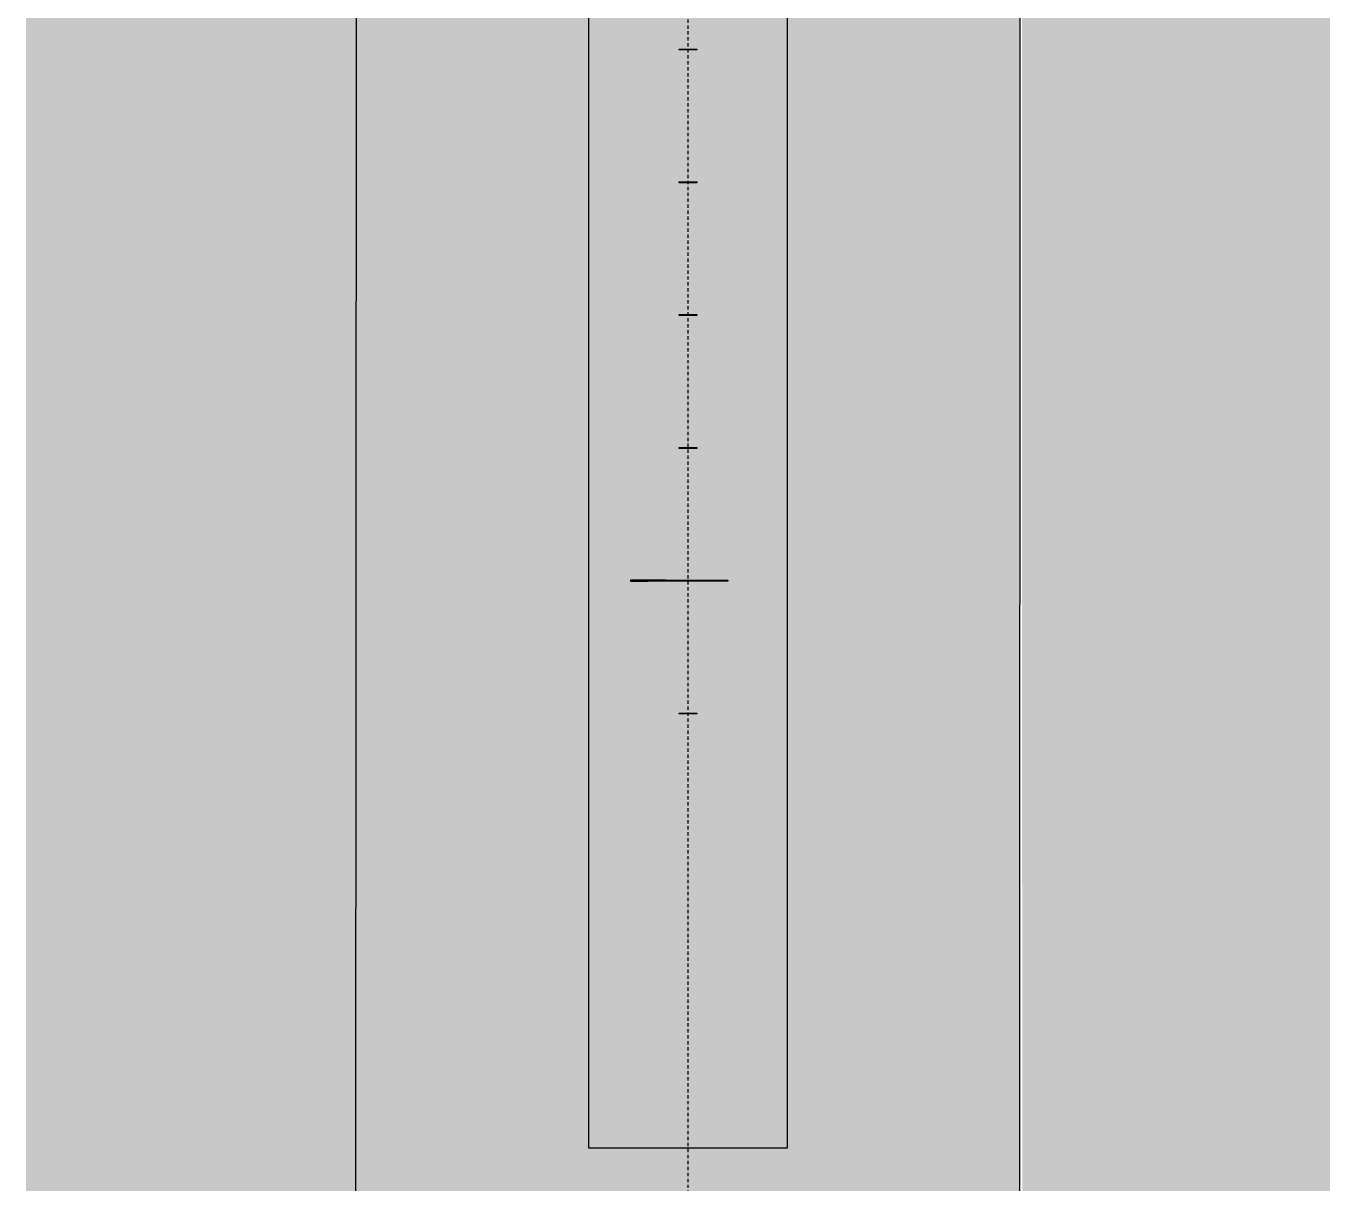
# Model space of a CAD drawing. Header units: millimetres. Extents: x 457 to 3457, y 154 to 6041.
# Drawn here: x 897 to 1189.8, y 978.9 to 1240.3 of the extents above; entities that cross this region are included whole.
import ezdxf

# ---------------------------------------------------------------- set-up
doc = ezdxf.new("R2010")
doc.units = ezdxf.units.MM
doc.linetypes.add('JIS_02_0.7', pattern=[1.35, 0.75, -0.6])
for name, color, linetype in [('4E', 7, 'Continuous'), ('Baliz', 7, 'Continuous'), ('NoUSAR', 7, 'Continuous'), ('RUNWAYS', 7, 'Continuous')]:
    doc.layers.add(name, color=color, linetype=linetype)

# ---------------------------------------------------------------- blocks, each defined once
blk = doc.blocks.new('*U845')
at = {"layer": 'Baliz'}
blk.add_lwpolyline([(-2, 0.1), (2, 0.1), (2, -0.1), (-2, -0.1)], close=True, dxfattribs=at)
blk = doc.blocks.new('*U846')
at = {"layer": 'Baliz', "color": 0, "linetype": 'ByBlock', "lineweight": -2, "transparency": 16777216}
for p in [(0, -150), (0, -180), (0, -210), (0, -240), (0, -270), (0, -300)]:
    blk.add_blockref('*U845', p, dxfattribs=at)
blk = doc.blocks.new('*U847')
at = {"layer": 'Baliz', "transparency": 33554687}
h = blk.add_hatch(color=256, dxfattribs=at)
h.dxf.hatch_style = 1
h.set_gradient(color1=(255, 255, 255), color2=(147, 149, 152), name='INVCURVED')
h.paths.add_polyline_path([(2, 0.1), (-2, 0.1), (-2, -0.1), (2, -0.1)])
blk = doc.blocks.new('*U848')
at = {"layer": 'Baliz', "color": 0, "linetype": 'ByBlock', "lineweight": -2, "transparency": 16777216}
for p in [(0, 0), (22, 0)]:
    blk.add_blockref('*U847', p, dxfattribs=at)
blk = doc.blocks.new('*U849')
at = {"layer": 'Baliz', "transparency": 33554687}
h = blk.add_hatch(color=256, dxfattribs=at)
h.dxf.hatch_style = 1
h.set_gradient(color1=(255, 0, 0), color2=(153, 27, 30), name='INVCURVED')
h.paths.add_polyline_path([(2, 0.1), (-2, 0.1), (-2, -0.1), (2, -0.1)])
blk = doc.blocks.new('*U850')
at = {"layer": 'Baliz', "color": 0, "linetype": 'ByBlock', "lineweight": -2, "transparency": 16777216}
for p in [(0, 0), (22, 0), (0, -30), (22, -30), (0, -60), (22, -60), (0, -90), (22, -90), (0, -120), (22, -120), (0, -150), (22, -150), (0, -180), (22, -180), (0, -210), (22, -210), (0, -240), (22, -240)]:
    blk.add_blockref('*U849', p, dxfattribs=at)

msp = doc.modelspace()

# ---------------------------------------------------------------- hatches: boundary and pattern name
at = {"layer": '4E', "true_color": 0x136734, "transparency": 33554687}
h = msp.add_hatch(color=116, dxfattribs=at)
h.dxf.hatch_style = 1
h.paths.add_polyline_path([(971.99, 1287.138), (971.99, 1437.122), (941.99, 1587.122), (941.99, 3167.122), (896.99, 3167.122), (896.99, 3167.122), (896.99, 927.122), (971.856, 927.122)])
h.paths.add_polyline_path([(1122.124, 927.122), (1122.002, 1257.122), (1121.99, 1257.122), (1121.99, 1437.122), (1151.99, 1587.122), (1151.99, 3167.122), (1196.99, 3167.122), (1196.99, 927.122)])
h.paths.add_polyline_path([(1196.99, 5407.122), (1122.124, 5407.122), (1121.99, 5047.106), (1121.99, 4897.122), (1151.99, 4747.122), (1151.99, 3167.122), (1196.99, 3167.122)])
h.paths.add_polyline_path([(2064.394, 691.068), (2064.394, 661.285), (2073.755, 661.285), (2073.755, 691.068)], flags=9)
h.paths.add_polyline_path([(2081.711, 992.43), (2109.554, 992.43), (2109.554, 1001.791), (2081.711, 1001.791)], flags=9)
h.paths.add_polyline_path([(2105.499, 632.581), (2135.671, 632.581), (2135.671, 641.942), (2105.499, 641.942)], flags=9)
at = {"layer": '4E', "true_color": 0x383838, "transparency": 33554687}
h = msp.add_hatch(color=250, dxfattribs=at)
h.dxf.hatch_style = 1
h.paths.add_polyline_path([(1046.587, 1256.902), (1024.087, 1256.902), (1024.087, 986.902), (1046.587, 986.902)])
h.paths.add_polyline_path([(1046.587, 1286.902), (1024.087, 1286.902), (1024.087, 1256.902), (1046.587, 1256.902)])
h.paths.add_polyline_path([(1069.087, 1256.902), (1046.587, 1256.902), (1046.587, 986.902), (1069.087, 986.902)])
h.paths.add_polyline_path([(1069.087, 1286.902), (1046.587, 1286.902), (1046.587, 1256.902), (1069.087, 1256.902)])
h = msp.add_hatch(color=250, dxfattribs=at)
h.dxf.hatch_style = 1
h.paths.add_polyline_path([(1046.587, 1256.902), (1024.087, 1256.902), (1024.087, 986.902), (1046.587, 986.902)])
h.paths.add_polyline_path([(1069.087, 1286.902), (1046.587, 1286.902), (1046.587, 1256.902), (1069.087, 1256.902)])
h.paths.add_polyline_path([(1046.587, 1286.902), (1024.087, 1286.902), (1024.087, 1256.902), (1046.587, 1256.902)])
h.paths.add_polyline_path([(1069.087, 1256.902), (1046.587, 1256.902), (1046.587, 986.902), (1069.087, 986.902)])
at = {"layer": '4E', "true_color": 0xedee99, "transparency": 33554687}
h = msp.add_hatch(color=61, dxfattribs=at)
h.dxf.hatch_style = 1
h.paths.add_polyline_path([(1001.587, 926.902), (971.464, 926.902), (971.348, 586.902), (1121.348, 586.902), (1121.464, 926.902), (1091.587, 926.902), (1091.587, 686.902), (1001.587, 686.902)])
h.paths.add_polyline_path([(1024.087, 1256.902), (971.577, 1256.902), (971.464, 926.902), (1001.587, 926.902), (1046.587, 926.902), (1046.587, 986.902), (1024.087, 986.902)])
h.paths.add_polyline_path([(1121.577, 1256.902), (1069.087, 1256.902), (1069.087, 986.902), (1046.587, 986.902), (1046.587, 926.902), (1121.464, 926.902)])
at = {"layer": 'Baliz', "transparency": 33554687}
h = msp.add_hatch(color=256, dxfattribs=at)
h.dxf.hatch_style = 1
h.set_gradient(color1=(255, 255, 255), color2=(147, 149, 152), name='INVCURVED')
h.paths.add_polyline_path([(1044.587, 1115.102), (1037.563, 1115.102), (1037.563, 1114.902), (1044.587, 1114.902)])
h = msp.add_hatch(color=256, dxfattribs=at)
h.dxf.hatch_style = 1
h.set_gradient(color1=(255, 255, 255), color2=(147, 149, 152), name='INVCURVED')
h.paths.add_polyline_path([(1055.563, 1115.102), (1048.587, 1115.102), (1048.587, 1114.902), (1055.563, 1114.902)])
at = {"layer": 'RUNWAYS', "true_color": 0x383838}
h = msp.add_hatch(color=250, dxfattribs=at)
h.dxf.hatch_style = 1
h.paths.add_polyline_path([(1069.087, 1286.902), (1024.087, 1286.902), (1024.087, 986.902), (1069.087, 986.902)])
at = {"layer": 'RUNWAYS'}
h = msp.add_hatch(color=253, dxfattribs=at)
h.dxf.hatch_style = 1
h.paths.add_polyline_path([(1069.087, 1286.902), (1024.087, 1286.902), (1024.087, 986.902), (1069.087, 986.902)])
h = msp.add_hatch(color=2, dxfattribs=at)
h.dxf.hatch_style = 1
h.paths.add_polyline_path([(1046.587, 1226.18), (1046.587, 1227.08), (1031.587, 1212.08), (1032.487, 1212.08)])
h = msp.add_hatch(color=2, dxfattribs=at)
h.dxf.hatch_style = 1
h.paths.add_polyline_path([(1046.587, 1226.18), (1046.587, 1227.08), (1061.587, 1212.08), (1060.687, 1212.08)])
h = msp.add_hatch(color=2, dxfattribs=at)
h.dxf.hatch_style = 1
h.paths.add_polyline_path([(1046.587, 1196.18), (1046.587, 1197.08), (1031.587, 1182.08), (1032.487, 1182.08)])
h = msp.add_hatch(color=2, dxfattribs=at)
h.dxf.hatch_style = 1
h.paths.add_polyline_path([(1046.587, 1196.18), (1046.587, 1197.08), (1061.587, 1182.08), (1060.687, 1182.08)])
h = msp.add_hatch(color=2, dxfattribs=at)
h.dxf.hatch_style = 1
h.paths.add_polyline_path([(1046.587, 1166.18), (1046.587, 1167.08), (1040.587, 1160.18), (1041.487, 1160.18)])
h = msp.add_hatch(color=2, dxfattribs=at)
h.dxf.hatch_style = 1
h.paths.add_polyline_path([(1046.587, 1166.18), (1046.587, 1167.08), (1052.587, 1160.18), (1051.687, 1160.18)])

# ---------------------------------------------------------------- linework, layer by layer
at = {"layer": 'Baliz'}
for points in [[(1037.563, 1115.102), (1033.563, 1115.102), (1033.563, 1114.902), (1037.563, 1114.902)], [(1037.563, 1115.102), (1044.587, 1115.102), (1044.587, 1114.902), (1037.563, 1114.902)], [(1037.563, 1115.102), (1041.563, 1115.102), (1041.563, 1115.102), (1037.563, 1115.102)], [(1048.587, 1115.102), (1055.563, 1115.102), (1055.563, 1114.902), (1048.587, 1114.902)]]:
    msp.add_lwpolyline(points, close=True, dxfattribs=at)
at = {"layer": 'NoUSAR', "linetype": 'JIS_02_0.7'}
msp.add_line((1046.587, 645.708), (1046.587, 5748.595), dxfattribs=at)
at = {"layer": 'RUNWAYS'}
for p, q in [((971.587, 1286.918), (971.348, 586.902)), ((1024.087, 1286.902), (1024.087, 986.902)), ((1024.087, 1286.902), (1024.087, 986.902)), ((1069.087, 986.902), (1069.087, 1286.902)), ((1069.087, 986.902), (1069.087, 1286.902)), ((1121.587, 1286.918), (1121.348, 586.902)), ((1024.087, 986.902), (1069.087, 986.902)), ((1024.087, 986.902), (1069.087, 986.902))]:
    msp.add_line(p, q, dxfattribs=at)

# ---------------------------------------------------------------- block references
at = {"layer": 'Baliz'}
for name, p in [('*U850', (1035.587, 1385.002)), ('*U846', (1046.587, 1385.002)), ('*U848', (1035.563, 1115.002))]:
    msp.add_blockref(name, p, dxfattribs=at)

doc.saveas('drawing.dxf')
